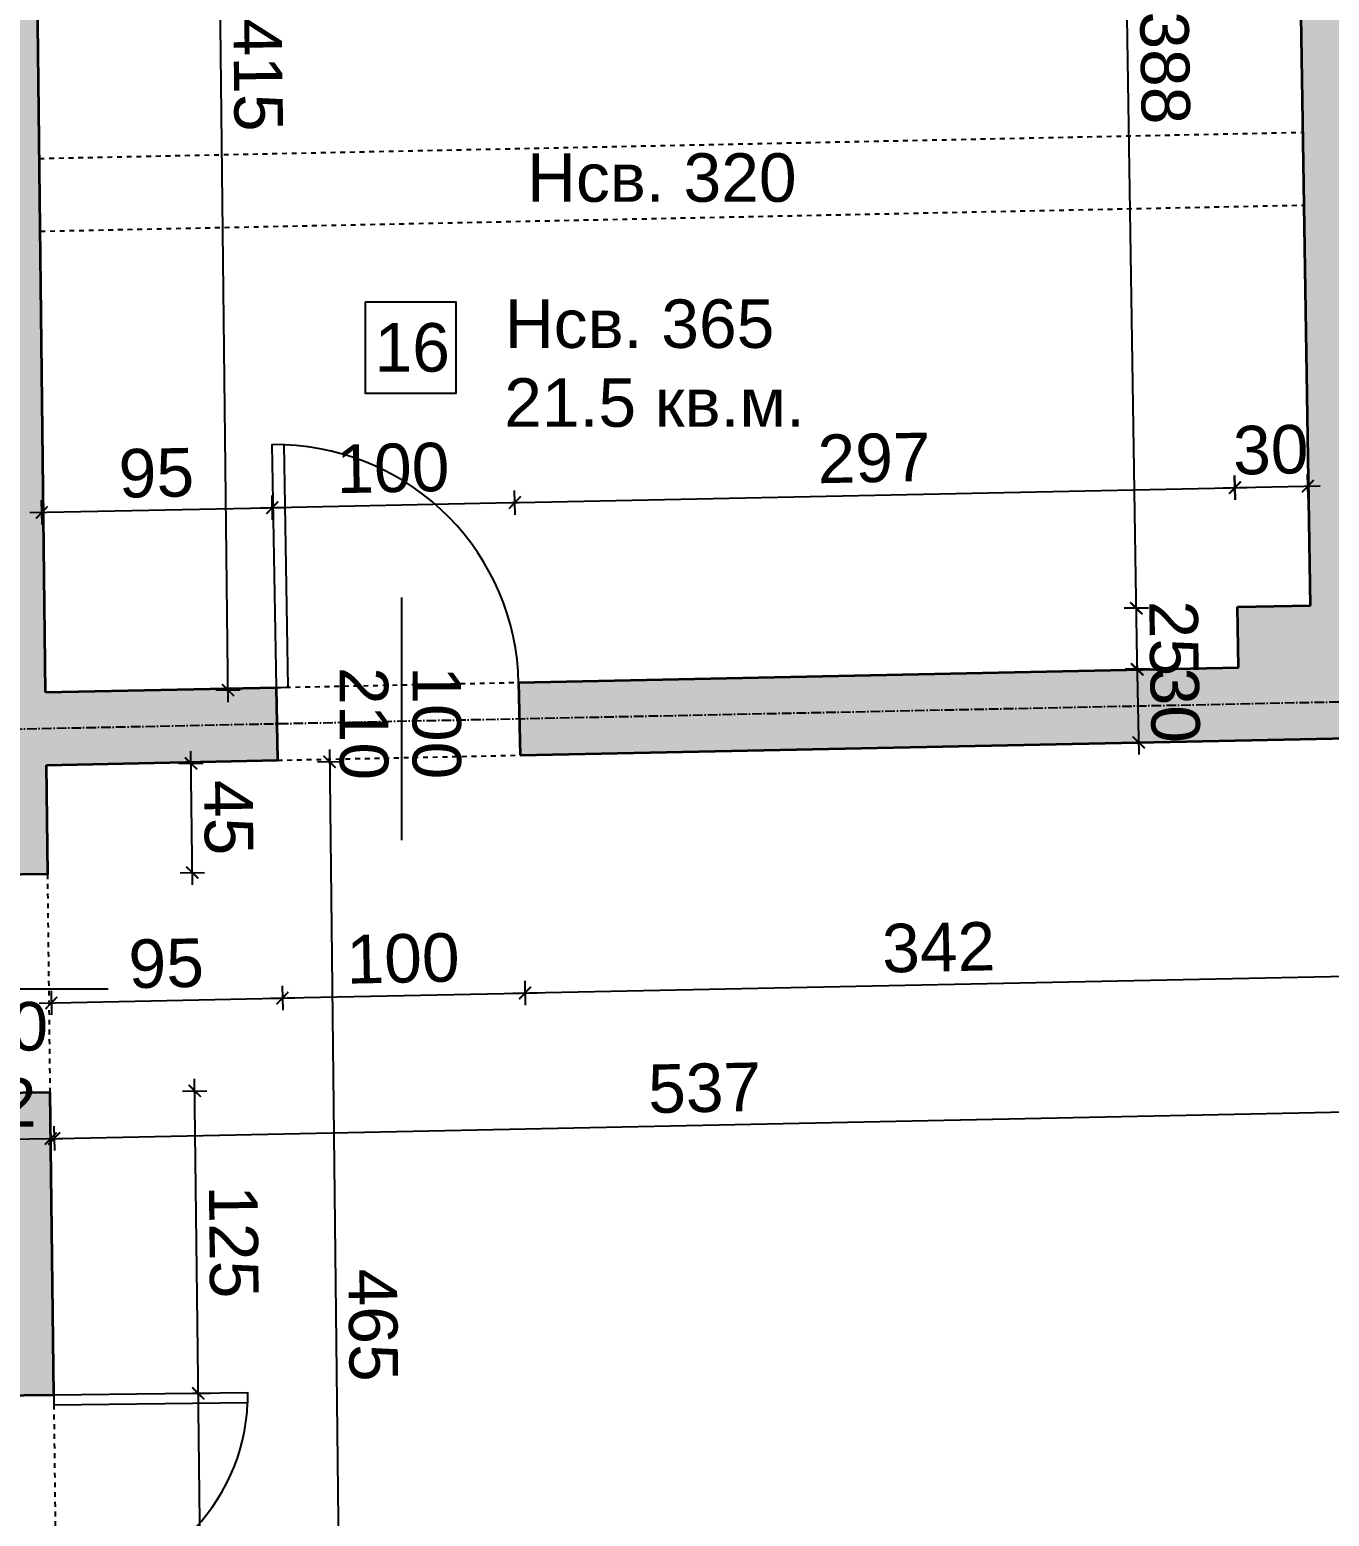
# Model space of a CAD drawing. Header units: inches. Extents: x -72385 to 39588, y -6525 to 66685.
# Drawn here: x -31729 to -31193, y 20088 to 20701 of the extents above; entities that cross this region are included whole.
import ezdxf

# ---------------------------------------------------------------- set-up
doc = ezdxf.new("R2010")
doc.units = ezdxf.units.IN
doc.header["$MEASUREMENT"] = 0
doc.linetypes.add('DashDot', pattern=[0.6, 0.4, -0.1, 0, -0.1])
doc.linetypes.add('Hidden', pattern=[0.4, 0.2, -0.2])
for name, color, linetype, lineweight in [('Врати', 251, 'Continuous', 25), ('Надписи Hсв', 252, 'Continuous', 25), ('Надписи врати', 252, 'Continuous', 25), ('Надписи коти вътрешни', 252, 'Continuous', 25), ('Надписи номера на пом.', 252, 'Continuous', 25), ('Надписи площ', 252, 'Continuous', 25), ('Оси', 252, 'DashDot', 25), ('Пунктир', 253, 'Hidden', 25), ('Разрезни линии', 7, 'Continuous', 35), ('Щрих стени', 254, 'Continuous', 25)]:
    doc.layers.add(name, color=color, linetype=linetype, lineweight=lineweight)
doc.styles.add('Arial Regular', font='arial.ttf')
doc.styles.get("Standard").update_dxf_attribs({"font": 'arial.ttf'})
doc.dimstyles.new('Annotative', dxfattribs={"dimscale": 0, "dimtxt": 20, "dimasz": 5, "dimexe": 5, "dimexo": 5, "dimgap": 5, "dimtad": 1, "dimdec": 0, "dimzin": 0, "dimdsep": 46, "dimtxsty": 'Standard', "dimblk": 'ARCHTICK', "dimcen": 5, "dimdle": 5, "dimadec": 0, "dimazin": 0, "dimtfac": 1, "dimtdec": 0, "dimtofl": 0, "dimtmove": 0, "dimatfit": 3, "dimldrblk": 'ARCHTICK', "dimfxl": 5, "dimfxlon": 1, "dimtolj": 1, "dimtzin": 0, "dimarcsym": 1})

# ---------------------------------------------------------------- blocks, each defined once
blk = doc.blocks.new('_ArchTick')
at = {"color": 0, "linetype": 'ByBlock', "const_width": 0.15}
blk.add_lwpolyline([(-0.5, -0.5), (0.5, 0.5)], dxfattribs=at)
blk = doc.blocks.new('*D3657')
at = {"layer": 'Defpoints', "color": 0, "ltscale": 50, "transparency": 16777216}
for p in [(-31722.25, 20397.7), (-31627, 20399.68), (-31624.97, 20301.68)]:
    blk.add_point(p, dxfattribs=at)
at = {"layer": 'Надписи коти вътрешни', "color": 0, "lineweight": -2, "ltscale": 50, "transparency": 16777216}
for p, q in [((-31720.33, 20304.7), (-31720.12, 20294.71)), ((-31625.07, 20306.68), (-31624.86, 20296.68)), ((-31725.22, 20299.6), (-31619.97, 20301.78))]:
    blk.add_line(p, q, dxfattribs=at)
at = {"layer": 'Надписи коти вътрешни', "color": 0, "lineweight": -2, "ltscale": 50, "transparency": 16777216, "xscale": 5, "yscale": 5, "zscale": 5}
for p, rotation in [((-31624.97, 20301.68), 1.185924868865917), ((-31720.23, 20299.7), 181.1859248688659)]:
    blk.add_blockref('_ArchTick', p, dxfattribs=dict(at, rotation=rotation))
at = {"layer": 'Надписи коти вътрешни', "color": 0, "ltscale": 50, "transparency": 16777216, "insert": (-31672.91, 20315.9), "char_height": 20, "attachment_point": 5, "rotation": 1.18592}
blk.add_mtext('\\A1;95', dxfattribs=at)
blk = doc.blocks.new('*D3658')
at = {"layer": 'Defpoints', "color": 0, "ltscale": 50, "transparency": 16777216}
for p in [(-31527.02, 20401.75), (-31627, 20399.68), (-31524.99, 20303.75)]:
    blk.add_point(p, dxfattribs=at)
at = {"layer": 'Надписи коти вътрешни', "color": 0, "lineweight": -2, "ltscale": 50, "transparency": 16777216}
for p, q in [((-31629.97, 20301.57), (-31519.99, 20303.85)), ((-31625.07, 20306.68), (-31624.86, 20296.68)), ((-31525.09, 20308.75), (-31524.89, 20298.75))]:
    blk.add_line(p, q, dxfattribs=at)
at = {"layer": 'Надписи коти вътрешни', "color": 0, "lineweight": -2, "ltscale": 50, "transparency": 16777216, "xscale": 5, "yscale": 5, "zscale": 5}
for p, rotation in [((-31624.97, 20301.68), 181.185924868857), ((-31524.99, 20303.75), 1.185924868857025)]:
    blk.add_blockref('_ArchTick', p, dxfattribs=dict(at, rotation=rotation))
at = {"layer": 'Надписи коти вътрешни', "color": 0, "ltscale": 50, "transparency": 16777216, "insert": (-31575.29, 20317.92), "char_height": 20, "attachment_point": 5, "rotation": 1.18592}
blk.add_mtext('\\A1;100', dxfattribs=at)
blk = doc.blocks.new('*D3659')
at = {"layer": 'Defpoints', "color": 0, "ltscale": 50, "transparency": 16777216}
for p in [(-31185.44, 20408.82), (-31527.02, 20401.75), (-31183.41, 20310.82)]:
    blk.add_point(p, dxfattribs=at)
at = {"layer": 'Надписи коти вътрешни', "color": 0, "lineweight": -2, "ltscale": 50, "transparency": 16777216}
for p, q in [((-31183.51, 20315.82), (-31183.3, 20305.82)), ((-31529.99, 20303.64), (-31178.41, 20310.92)), ((-31525.09, 20308.75), (-31524.89, 20298.75))]:
    blk.add_line(p, q, dxfattribs=at)
at = {"layer": 'Надписи коти вътрешни', "color": 0, "lineweight": -2, "ltscale": 50, "transparency": 16777216, "xscale": 5, "yscale": 5, "zscale": 5}
for p, rotation in [((-31183.41, 20310.82), 1.185924868862864), ((-31524.99, 20303.75), 181.1859248688629)]:
    blk.add_blockref('_ArchTick', p, dxfattribs=dict(at, rotation=rotation))
at = {"layer": 'Надписи коти вътрешни', "color": 0, "ltscale": 50, "transparency": 16777216, "insert": (-31354.51, 20322.5), "char_height": 20, "attachment_point": 5, "rotation": 1.18592}
blk.add_mtext('\\A1;342', dxfattribs=at)
blk = doc.blocks.new('*D3670')
at = {"layer": 'Defpoints', "color": 0, "ltscale": 50, "transparency": 16777216}
for p in [(-31720.7, 20262.71), (-31661.11, 20263.4), (-31719.26, 20138.04)]:
    blk.add_point(p, dxfattribs=at)
at = {"layer": 'Надписи коти вътрешни', "color": 0, "lineweight": -2, "ltscale": 50, "transparency": 16777216}
for p, q in [((-31659.61, 20133.73), (-31661.17, 20268.4)), ((-31666.11, 20263.34), (-31656.11, 20263.46)), ((-31664.67, 20138.67), (-31654.67, 20138.78))]:
    blk.add_line(p, q, dxfattribs=at)
at = {"layer": 'Надписи коти вътрешни', "color": 0, "lineweight": -2, "ltscale": 50, "transparency": 16777216, "xscale": 5, "yscale": 5, "zscale": 5}
for p, rotation in [((-31661.11, 20263.4), 90.66157633344943), ((-31659.67, 20138.73), 270.6615763334494)]:
    blk.add_blockref('_ArchTick', p, dxfattribs=dict(at, rotation=rotation))
at = {"layer": 'Надписи коти вътрешни', "color": 0, "ltscale": 50, "transparency": 16777216, "insert": (-31645.18, 20201.24), "char_height": 20, "attachment_point": 5, "rotation": 270.66158}
blk.add_mtext('\\A1;125', dxfattribs=at)
blk = doc.blocks.new('*D3671')
at = {"layer": 'Defpoints', "color": 0, "ltscale": 50, "transparency": 16777216}
for p in [(-31719.26, 20138.04), (-31659.67, 20138.73), (-31717.41, 19978.05)]:
    blk.add_point(p, dxfattribs=at)
at = {"layer": 'Надписи коти вътрешни', "color": 0, "lineweight": -2, "ltscale": 50, "transparency": 16777216}
for p, q in [((-31664.67, 20138.67), (-31654.67, 20138.78)), ((-31657.77, 19973.74), (-31659.73, 20143.73)), ((-31662.82, 19978.68), (-31652.82, 19978.8))]:
    blk.add_line(p, q, dxfattribs=at)
at = {"layer": 'Надписи коти вътрешни', "color": 0, "lineweight": -2, "ltscale": 50, "transparency": 16777216, "xscale": 5, "yscale": 5, "zscale": 5}
for p, rotation in [((-31659.67, 20138.73), 90.66157633345075), ((-31657.82, 19978.74), 270.6615763334508)]:
    blk.add_blockref('_ArchTick', p, dxfattribs=dict(at, rotation=rotation))
at = {"layer": 'Надписи коти вътрешни', "color": 0, "ltscale": 50, "transparency": 16777216, "insert": (-31643.54, 20058.91), "char_height": 20, "attachment_point": 5, "rotation": 270.66158}
blk.add_mtext('\\A1;160', dxfattribs=at)
blk = doc.blocks.new('*D3708')
at = {"layer": 'Defpoints', "color": 0, "ltscale": 50, "transparency": 16777216}
for p in [(-31722.25, 20397.7), (-31662.67, 20398.39), (-31721.73, 20352.71)]:
    blk.add_point(p, dxfattribs=at)
at = {"layer": 'Надписи коти вътрешни', "color": 0, "lineweight": -2, "ltscale": 50, "transparency": 16777216}
for p, q in [((-31662.09, 20348.39), (-31662.73, 20403.39)), ((-31667.67, 20398.33), (-31657.67, 20398.45)), ((-31667.15, 20353.34), (-31657.15, 20353.45))]:
    blk.add_line(p, q, dxfattribs=at)
at = {"layer": 'Надписи коти вътрешни', "color": 0, "lineweight": -2, "ltscale": 50, "transparency": 16777216, "xscale": 5, "yscale": 5, "zscale": 5}
for p, rotation in [((-31662.67, 20398.39), 90.66157633344527), ((-31662.15, 20353.39), 270.6615763334453)]:
    blk.add_blockref('_ArchTick', p, dxfattribs=dict(at, rotation=rotation))
at = {"layer": 'Надписи коти вътрешни', "color": 0, "ltscale": 50, "transparency": 16777216, "insert": (-31647.24, 20376.07), "char_height": 20, "attachment_point": 5, "rotation": 270.66158}
blk.add_mtext('\\A1;45', dxfattribs=at)
blk = doc.blocks.new('*D3709')
at = {"layer": 'Defpoints', "color": 0, "ltscale": 50, "transparency": 16777216}
for p in [(-31629.15, 20503.81), (-31722.6, 20427.7), (-31627.62, 20429.67)]:
    blk.add_point(p, dxfattribs=at)
at = {"layer": 'Надписи коти вътрешни', "color": 0, "lineweight": -2, "ltscale": 50, "transparency": 16777216}
for p, q in [((-31724.03, 20496.84), (-31724.24, 20506.84)), ((-31629.05, 20498.81), (-31629.26, 20508.81)), ((-31729.13, 20501.74), (-31624.15, 20503.91))]:
    blk.add_line(p, q, dxfattribs=at)
at = {"layer": 'Надписи коти вътрешни', "color": 0, "lineweight": -2, "ltscale": 50, "transparency": 16777216, "xscale": 5, "yscale": 5, "zscale": 5}
for p, rotation in [((-31629.15, 20503.81), 1.185924868857902), ((-31724.14, 20501.84), 181.1859248688579)]:
    blk.add_blockref('_ArchTick', p, dxfattribs=dict(at, rotation=rotation))
at = {"layer": 'Надписи коти вътрешни', "color": 0, "ltscale": 50, "transparency": 16777216, "insert": (-31676.96, 20518.03), "char_height": 20, "attachment_point": 5, "rotation": 1.18592}
blk.add_mtext('\\A1;95', dxfattribs=at)
blk = doc.blocks.new('*D3710')
at = {"layer": 'Defpoints', "color": 0, "ltscale": 50, "transparency": 16777216}
for p in [(-31529.17, 20505.88), (-31627.62, 20429.67), (-31527.64, 20431.74)]:
    blk.add_point(p, dxfattribs=at)
at = {"layer": 'Надписи коти вътрешни', "color": 0, "lineweight": -2, "ltscale": 50, "transparency": 16777216}
for p, q in [((-31634.15, 20503.7), (-31524.17, 20505.98)), ((-31629.05, 20498.81), (-31629.26, 20508.81)), ((-31529.07, 20500.88), (-31529.28, 20510.88))]:
    blk.add_line(p, q, dxfattribs=at)
at = {"layer": 'Надписи коти вътрешни', "color": 0, "lineweight": -2, "ltscale": 50, "transparency": 16777216, "xscale": 5, "yscale": 5, "zscale": 5}
for p, rotation in [((-31629.15, 20503.81), 181.1859248688655), ((-31529.17, 20505.88), 1.185924868865447)]:
    blk.add_blockref('_ArchTick', p, dxfattribs=dict(at, rotation=rotation))
at = {"layer": 'Надписи коти вътрешни', "color": 0, "ltscale": 50, "transparency": 16777216, "insert": (-31579.48, 20520.05), "char_height": 20, "attachment_point": 5, "rotation": 1.18592}
blk.add_mtext('\\A1;100', dxfattribs=at)
blk = doc.blocks.new('*D3711')
at = {"layer": 'Defpoints', "color": 0, "ltscale": 50, "transparency": 16777216}
for p in [(-31232.43, 20512.02), (-31230.89, 20437.88), (-31527.64, 20431.74)]:
    blk.add_point(p, dxfattribs=at)
at = {"layer": 'Надписи коти вътрешни', "color": 0, "lineweight": -2, "ltscale": 50, "transparency": 16777216}
for p, q in [((-31534.17, 20505.77), (-31227.43, 20512.12)), ((-31232.32, 20507.02), (-31232.53, 20517.02)), ((-31529.07, 20500.88), (-31529.28, 20510.88))]:
    blk.add_line(p, q, dxfattribs=at)
at = {"layer": 'Надписи коти вътрешни', "color": 0, "lineweight": -2, "ltscale": 50, "transparency": 16777216, "xscale": 5, "yscale": 5, "zscale": 5}
for p, rotation in [((-31232.43, 20512.02), 1.185924868860612), ((-31529.17, 20505.88), 181.1859248688607)]:
    blk.add_blockref('_ArchTick', p, dxfattribs=dict(at, rotation=rotation))
at = {"layer": 'Надписи коти вътрешни', "color": 0, "ltscale": 50, "transparency": 16777216, "insert": (-31381.11, 20524.16), "char_height": 20, "attachment_point": 5, "rotation": 1.18592}
blk.add_mtext('\\A1;297', dxfattribs=at)
blk = doc.blocks.new('*D3712')
at = {"layer": 'Defpoints', "color": 0, "ltscale": 50, "transparency": 16777216}
for p in [(-31202.3, 20512.64), (-31231.28, 20462.88), (-31201.28, 20463.5)]:
    blk.add_point(p, dxfattribs=at)
at = {"layer": 'Надписи коти вътрешни', "color": 0, "lineweight": -2, "ltscale": 50, "transparency": 16777216}
for p, q in [((-31237.29, 20511.92), (-31197.3, 20512.75)), ((-31232.19, 20507.02), (-31232.4, 20517.02)), ((-31202.2, 20507.65), (-31202.4, 20517.64))]:
    blk.add_line(p, q, dxfattribs=at)
at = {"layer": 'Надписи коти вътрешни', "color": 0, "lineweight": -2, "ltscale": 50, "transparency": 16777216, "xscale": 5, "yscale": 5, "zscale": 5}
for p, rotation in [((-31232.3, 20512.02), 181.1859248688532), ((-31202.3, 20512.64), 1.185924868853221)]:
    blk.add_blockref('_ArchTick', p, dxfattribs=dict(at, rotation=rotation))
at = {"layer": 'Надписи коти вътрешни', "color": 0, "ltscale": 50, "transparency": 16777216, "insert": (-31217.61, 20527.55), "char_height": 20, "attachment_point": 5, "rotation": 1.18592}
blk.add_mtext('\\A1;30', dxfattribs=at)
blk = doc.blocks.new('*D3713')
at = {"layer": 'Defpoints', "color": 0, "ltscale": 50, "transparency": 16777216}
for p in [(-31231.28, 20462.88), (-31273.04, 20462.23), (-31230.89, 20437.88)]:
    blk.add_point(p, dxfattribs=at)
at = {"layer": 'Надписи коти вътрешни', "color": 0, "lineweight": -2, "ltscale": 50, "transparency": 16777216}
for p, q in [((-31272.57, 20432.24), (-31273.11, 20467.23)), ((-31268.04, 20462.31), (-31278.04, 20462.16)), ((-31267.65, 20437.31), (-31277.65, 20437.16))]:
    blk.add_line(p, q, dxfattribs=at)
at = {"layer": 'Надписи коти вътрешни', "color": 0, "lineweight": -2, "ltscale": 50, "transparency": 16777216, "xscale": 5, "yscale": 5, "zscale": 5}
for p, rotation in [((-31273.04, 20462.23), 90.88539466403691), ((-31272.65, 20437.24), 270.8853946640369)]:
    blk.add_blockref('_ArchTick', p, dxfattribs=dict(at, rotation=rotation))
at = {"layer": 'Надписи коти вътрешни', "color": 0, "ltscale": 50, "transparency": 16777216, "insert": (-31257.63, 20449.97), "char_height": 20, "attachment_point": 5, "rotation": 270.88539}
blk.add_mtext('\\A1;25', dxfattribs=at)
blk = doc.blocks.new('*D8209')
at = {"layer": 'Defpoints', "color": 0, "ltscale": 50, "transparency": 16777216}
for p in [(-31279.04, 20850.81), (-31207.29, 20851.92), (-31201.28, 20463.5)]:
    blk.add_point(p, dxfattribs=at)
at = {"layer": 'Надписи коти вътрешни', "color": 0, "lineweight": -2, "ltscale": 50, "transparency": 16777216}
for p, q in [((-31272.96, 20457.39), (-31279.12, 20855.81)), ((-31274.04, 20850.89), (-31284.04, 20850.73)), ((-31268.04, 20462.47), (-31278.04, 20462.31))]:
    blk.add_line(p, q, dxfattribs=at)
at = {"layer": 'Надписи коти вътрешни', "color": 0, "lineweight": -2, "ltscale": 50, "transparency": 16777216, "xscale": 5, "yscale": 5, "zscale": 5}
for p, rotation in [((-31279.04, 20850.81), 90.88539466403576), ((-31273.04, 20462.39), 270.8853946640357)]:
    blk.add_blockref('_ArchTick', p, dxfattribs=dict(at, rotation=rotation))
at = {"layer": 'Надписи коти вътрешни', "color": 0, "ltscale": 50, "transparency": 16777216, "insert": (-31261.26, 20685.05), "char_height": 20, "attachment_point": 5, "rotation": 270.88539}
blk.add_mtext('\\A1;388', dxfattribs=at)
blk = doc.blocks.new('*D3720')
at = {"layer": 'Defpoints', "color": 0, "ltscale": 50, "transparency": 16777216}
for p in [(-31185.44, 20408.82), (-31722.25, 20397.7), (-31182.25, 20254.93)]:
    blk.add_point(p, dxfattribs=at)
at = {"layer": 'Надписи коти вътрешни', "color": 0, "lineweight": -2, "ltscale": 50, "transparency": 16777216}
for p, q in [((-31724.07, 20243.71), (-31177.25, 20255.03)), ((-31182.35, 20259.92), (-31182.15, 20249.93)), ((-31719.17, 20248.81), (-31718.96, 20238.81))]:
    blk.add_line(p, q, dxfattribs=at)
at = {"layer": 'Надписи коти вътрешни', "color": 0, "lineweight": -2, "ltscale": 50, "transparency": 16777216, "xscale": 5, "yscale": 5, "zscale": 5}
for p, rotation in [((-31182.25, 20254.93), 1.185924868862342), ((-31719.07, 20243.81), 181.1859248688623)]:
    blk.add_blockref('_ArchTick', p, dxfattribs=dict(at, rotation=rotation))
at = {"layer": 'Надписи коти вътрешни', "color": 0, "ltscale": 50, "transparency": 16777216, "insert": (-31450.97, 20264.58), "char_height": 20, "attachment_point": 5, "rotation": 1.18592}
blk.add_mtext('\\A1;537', dxfattribs=at)
blk = doc.blocks.new('*D8208')
at = {"layer": 'Defpoints', "color": 0, "ltscale": 50, "transparency": 16777216}
for p in [(-31652.19, 20843.14), (-31727.39, 20842.28), (-31722.6, 20427.7)]:
    blk.add_point(p, dxfattribs=at)
at = {"layer": 'Надписи коти вътрешни', "color": 0, "lineweight": -2, "ltscale": 50, "transparency": 16777216}
for p, q in [((-31657.19, 20843.09), (-31647.19, 20843.2)), ((-31647.34, 20423.57), (-31652.25, 20848.14)), ((-31652.4, 20428.51), (-31642.4, 20428.63))]:
    blk.add_line(p, q, dxfattribs=at)
at = {"layer": 'Надписи коти вътрешни', "color": 0, "lineweight": -2, "ltscale": 50, "transparency": 16777216, "xscale": 5, "yscale": 5, "zscale": 5}
for p, rotation in [((-31652.19, 20843.14), 90.66157633344923), ((-31647.4, 20428.57), 270.6615763334492)]:
    blk.add_blockref('_ArchTick', p, dxfattribs=dict(at, rotation=rotation))
at = {"layer": 'Надписи коти вътрешни', "color": 0, "ltscale": 50, "transparency": 16777216, "insert": (-31635.12, 20682.11), "char_height": 20, "attachment_point": 5, "rotation": 270.66158}
blk.add_mtext('\\A1;415', dxfattribs=at)
blk = doc.blocks.new('*D3741')
at = {"layer": 'Defpoints', "color": 0, "ltscale": 50, "transparency": 16777216}
for p in [(-31722.25, 20397.7), (-31716.89, 19933.05), (-31600.21, 19934.4)]:
    blk.add_point(p, dxfattribs=at)
at = {"layer": 'Надписи коти вътрешни', "color": 0, "lineweight": -2, "ltscale": 50, "transparency": 16777216}
for p, q in [((-31605.64, 20404.05), (-31600.16, 19929.4)), ((-31610.58, 20398.99), (-31600.58, 20399.11)), ((-31605.21, 19934.34), (-31595.21, 19934.46))]:
    blk.add_line(p, q, dxfattribs=at)
at = {"layer": 'Надписи коти вътрешни', "color": 0, "lineweight": -2, "ltscale": 50, "transparency": 16777216, "xscale": 5, "yscale": 5, "zscale": 5}
for p, rotation in [((-31605.58, 20399.05), 90.66157633344557), ((-31600.21, 19934.4), 270.6615763334456)]:
    blk.add_blockref('_ArchTick', p, dxfattribs=dict(at, rotation=rotation))
at = {"layer": 'Надписи коти вътрешни', "color": 0, "ltscale": 50, "transparency": 16777216, "insert": (-31587.69, 20166.9), "char_height": 20, "attachment_point": 5, "rotation": 270.66158}
blk.add_mtext('\\A1;465', dxfattribs=at)
blk = doc.blocks.new('*D7542')
at = {"layer": 'Defpoints', "color": 0, "ltscale": 10, "transparency": 16777216}
for p in [(-31230.89, 20437.88), (-31230.27, 20407.89), (-31272.05, 20407.02)]:
    blk.add_point(p, dxfattribs=at)
at = {"layer": 'Надписи коти вътрешни', "color": 0, "lineweight": -2, "ltscale": 10, "transparency": 16777216}
for p, q in [((-31272.78, 20442.02), (-31271.95, 20402.02)), ((-31267.67, 20437.12), (-31277.67, 20436.91)), ((-31267.05, 20407.13), (-31277.05, 20406.92))]:
    blk.add_line(p, q, dxfattribs=at)
at = {"layer": 'Надписи коти вътрешни', "color": 0, "lineweight": -2, "ltscale": 10, "transparency": 16777216, "xscale": 5, "yscale": 5, "zscale": 5}
for p, rotation in [((-31272.67, 20437.02), 91.18592486886276), ((-31272.05, 20407.02), 271.1859248688627)]:
    blk.add_blockref('_ArchTick', p, dxfattribs=dict(at, rotation=rotation))
at = {"layer": 'Надписи коти вътрешни', "color": 0, "ltscale": 10, "transparency": 16777216, "insert": (-31257.15, 20422.34), "char_height": 20, "attachment_point": 5, "rotation": 271.18592}
blk.add_mtext('\\A1;30', dxfattribs=at)
blk = doc.blocks.new('*D7543')
at = {"layer": 'Defpoints', "color": 0, "ltscale": 10, "transparency": 16777216}
for p in [(-31720.48, 20243.75), (-31762.86, 20236.51), (-31720.4, 20237)]:
    blk.add_point(p, dxfattribs=at)
at = {"layer": 'Надписи коти вътрешни', "color": 0, "lineweight": -2, "ltscale": 10, "transparency": 16777216}
for p, q in [((-31762.92, 20241.51), (-31763, 20248.26)), ((-31720.46, 20242), (-31720.53, 20248.75)), ((-31767.94, 20243.2), (-31715.48, 20243.81))]:
    blk.add_line(p, q, dxfattribs=at)
at = {"layer": 'Надписи коти вътрешни', "color": 0, "lineweight": -2, "ltscale": 10, "transparency": 16777216, "xscale": 5, "yscale": 5, "zscale": 5}
for p, rotation in [((-31762.94, 20243.26), 180.6615763334456), ((-31720.48, 20243.75), 0.6615763334456072)]:
    blk.add_blockref('_ArchTick', p, dxfattribs=dict(at, rotation=rotation))
at = {"layer": 'Надписи коти вътрешни', "color": 0, "ltscale": 10, "transparency": 16777216, "insert": (-31741.88, 20258.55), "char_height": 20, "attachment_point": 5, "rotation": 0.66158}
blk.add_mtext('\\A1;42', dxfattribs=at)

msp = doc.modelspace()

# ---------------------------------------------------------------- hatches: boundary and pattern name
at = {"layer": 'Щрих стени', "ltscale": 10}
h = msp.add_hatch(color=256, dxfattribs=at)
h.dxf.hatch_style = 1
h.paths.add_polyline_path([(-31695.73, 20887.87), (-31790.71, 20886.11), (-31789.88, 20841.12), (-31769.88, 20841.49), (-31764.23, 20352.22), (-31721.73, 20352.71), (-31722.25, 20397.7), (-31627, 20399.68), (-31627.62, 20429.67), (-31722.6, 20427.7), (-31727.39, 20842.28), (-31694.89, 20842.88)])
h.paths.add_polyline_path([(-31450.77, 20892.41), (-31545.75, 20890.65), (-31544.92, 20845.66), (-31449.94, 20847.42)])
h.paths.add_polyline_path([(-30718.06, 20906), (-31300.8, 20895.19), (-31299.96, 20850.2), (-31207.29, 20851.92), (-31201.28, 20463.5), (-31231.28, 20462.88), (-31230.89, 20437.88), (-31527.64, 20431.74), (-31527.02, 20401.75), (-31185.44, 20408.82), (-31184.43, 20343.82), (-31154.44, 20344.44), (-31162.29, 20852.75), (-30762.36, 20860.17), (-30758.65, 20620.2), (-30713.66, 20620.89)])
h.paths.add_polyline_path([(-30710.26, 20400.92), (-30755.25, 20400.22), (-30748.36, 19954.27), (-31716.89, 19933.05), (-31717.41, 19978.05), (-31747.41, 19977.7), (-31746.88, 19932.4), (-31884.19, 19929.39), (-31883.22, 19887.77), (-30702.75, 19915.26)])
h = msp.add_hatch(color=256, dxfattribs=at)
h.dxf.hatch_style = 1
h.paths.add_polyline_path([(-33424.41, 20825.81), (-33409.88, 20826.08), (-33410.43, 20856.07), (-33505.42, 20854.31), (-33504.86, 20824.32), (-33481.9, 20824.74), (-33472.41, 20198.52), (-33497.41, 20198.1), (-33497.03, 20173.1), (-33572.02, 20171.84), (-33571.55, 20140.94), (-33394.07, 20143.64), (-33394.55, 20174.82), (-33414.54, 20174.48)])
h.paths.add_polyline_path([(-33165.48, 20860.62), (-33260.46, 20858.86), (-33259.9, 20828.86), (-33184.45, 20830.26), (-33174.58, 20178.51), (-33294.56, 20176.5), (-33294.08, 20145.17), (-32994.12, 20149.73), (-32994.6, 20181.53), (-33157.08, 20178.81), (-33166.96, 20830.58), (-33164.92, 20830.62)])
h.paths.add_polyline_path([(-32920.52, 20865.16), (-33015.5, 20863.4), (-33014.95, 20833.4), (-32919.96, 20835.16)])
h.paths.add_polyline_path([(-32675.56, 20869.7), (-32770.54, 20867.94), (-32769.99, 20837.94), (-32726.95, 20838.74), (-32721.04, 20206.13), (-32741.03, 20205.79), (-32740.85, 20185.79), (-32894.62, 20183.21), (-32894.13, 20151.26), (-32675.38, 20154.59), (-32505.74, 20157.73), (-32506.58, 20202.72), (-32678.47, 20199.53), (-32684.31, 20824.53), (-32674.73, 20824.71)])
h.paths.add_polyline_path([(-33408.82, 19895.99), (-33455.16, 19894.98), (-33454.84, 19881.19), (-33533.47, 19879.36), (-33532.77, 19849.37), (-33407.81, 19852.28)])
h.paths.add_polyline_path([(-33133.89, 19902.02), (-33258.86, 19899.28), (-33257.85, 19855.77), (-33132.88, 19858.68)])
h.paths.add_polyline_path([(-32858.95, 19908.04), (-32983.92, 19905.3), (-32982.92, 19862.17), (-32857.95, 19865.08)])
h.paths.add_polyline_path([(-32584.02, 19914.06), (-32708.99, 19911.32), (-32707.99, 19868.57), (-32583.03, 19871.48)])
h.paths.add_polyline_path([(-32309.09, 19920.08), (-32434.06, 19917.34), (-32433.07, 19874.97), (-32308.1, 19877.88)])
h.paths.add_polyline_path([(-32034.15, 19926.1), (-32159.12, 19923.37), (-32158.14, 19881.37), (-32033.18, 19884.28)])
h.paths.add_polyline_path([(-31720.7, 20262.71), (-31763.19, 20262.22), (-31762.9, 20236.51), (-31802.89, 20235.77), (-31802.66, 20215.77), (-32201.63, 20208.37), (-32217.48, 20833.19), (-32184.81, 20833.79), (-32185.64, 20878.79), (-32280.63, 20877.02), (-32279.79, 20832.03), (-32247.48, 20832.63), (-32231.62, 20207.82), (-32406.59, 20204.57), (-32405.76, 20159.59), (-31749.65, 20171.75), (-31749.25, 20137.69), (-31719.26, 20138.04)])
h.paths.add_polyline_path([(-32430.6, 20874.24), (-32525.59, 20872.48), (-32524.75, 20827.49), (-32429.77, 20829.25)])
h.paths.add_polyline_path([(-31940.69, 20883.33), (-32035.67, 20881.57), (-32034.84, 20836.57), (-31939.85, 20838.34)])

# ---------------------------------------------------------------- linework, layer by layer
at = {"layer": 'Врати', "ltscale": 50}
for points in [[(-31627.62, 20429.67), (-31622.62, 20429.76), (-31624.3, 20529.74), (-31629.3, 20529.66)], [(-31719.26, 20138.04), (-31719.21, 20134.04), (-31639.21, 20134.96), (-31639.26, 20138.96)]]:
    msp.add_lwpolyline(points, close=True, dxfattribs=at)
for centre, radius, start, end in [((-31627.62, 20429.67), 100, 0.96163, 88.09565), ((-31719.26, 20138.04), 80, 270.66158, 357.79559)]:
    msp.add_arc(centre, radius, start, end, dxfattribs=at)
at = {"layer": 'Надписи врати', "ltscale": 50}
for p, q in [((-31575.87, 20466.77), (-31575.87, 20366.77)), ((-31796.86, 20305.53), (-31696.86, 20305.53))]:
    msp.add_line(p, q, dxfattribs=at)
at = {"layer": 'Надписи номера на пом.', "ltscale": 50}
msp.add_lwpolyline([(-31590.87, 20588.53), (-31590.87, 20551.03), (-31553.37, 20551.03), (-31553.37, 20588.53)], close=True, dxfattribs=at)
at = {"layer": 'Оси', "ltscale": 10}
msp.add_lwpolyline([(-35071.06, 20151.76), (-34073.73, 20168.36), (-34073.37, 20148.36), (-31739.82, 20187), (-31742.42, 20412.39), (-31172.87, 20424.13), (-31171.33, 20324.06), (-30336.28, 20336.93)], dxfattribs=at)
at = {"layer": 'Пунктир', "ltscale": 10}
for p, q in [((-31725.14, 20647.7), (-31204.3, 20658.48)), ((-31724.79, 20617.7), (-31203.83, 20628.48)), ((-31627.62, 20429.67), (-31527.64, 20431.74)), ((-31627, 20399.68), (-31527.02, 20401.75)), ((-31720.7, 20262.71), (-31721.73, 20352.71)), ((-31719.26, 20138.04), (-31717.41, 19978.05))]:
    msp.add_line(p, q, dxfattribs=at)
at = {"layer": 'Разрезни линии', "ltscale": 50}
for p, q in [((-31201.28, 20463.5), (-31207.29, 20851.92)), ((-31722.6, 20427.7), (-31727.39, 20842.28)), ((-31231.28, 20462.88), (-31201.28, 20463.5)), ((-31230.89, 20437.88), (-31231.28, 20462.88)), ((-31527.64, 20431.74), (-31230.89, 20437.88)), ((-31722.6, 20427.7), (-31627.62, 20429.67)), ((-31627.62, 20429.67), (-31627, 20399.68)), ((-31527.64, 20431.74), (-31527.02, 20401.75)), ((-31527.02, 20401.75), (-31185.44, 20408.82)), ((-31722.25, 20397.7), (-31627, 20399.68)), ((-31721.73, 20352.71), (-31722.25, 20397.7)), ((-31721.73, 20352.71), (-31764.23, 20352.22)), ((-31720.7, 20262.71), (-31763.19, 20262.22)), ((-31719.26, 20138.04), (-31720.7, 20262.71)), ((-31719.26, 20138.04), (-31749.25, 20137.69))]:
    msp.add_line(p, q, dxfattribs=at)

# ---------------------------------------------------------------- texts
at = {"layer": 'Надписи Hсв', "ltscale": 100, "char_height": 20, "width": 180.4891, "attachment_point": 1, "style": 'Arial Regular'}
for s, insert in [('\\pxt8;Hсв. 320', (-31524.18, 20649.83)), ('\\pxt8;Hсв. 365', (-31533.34, 20589.61))]:
    msp.add_mtext(s, dxfattribs=dict(at, insert=insert))
at = {"layer": 'Надписи врати', "ltscale": 100, "char_height": 20, "width": 180.4891, "attachment_point": 1, "rotation": 270, "style": 'Arial Regular'}
for s, insert in [('210', (-31581.36, 20438.11)), ('100', (-31551.36, 20438.43))]:
    msp.add_mtext(s, dxfattribs=dict(at, insert=insert))
at = {"layer": 'Надписи врати', "ltscale": 100, "insert": (-31768.19, 20300.05), "char_height": 20, "width": 180.4891, "attachment_point": 1, "style": 'Arial Regular'}
msp.add_mtext('210', dxfattribs=at)
at = {"layer": 'Надписи номера на пом.', "ltscale": 100, "insert": (-31661.73, 20579.84), "char_height": 20, "width": 180.4891, "attachment_point": 1, "style": 'Arial Regular'}
msp.add_mtext('\\pxqc;16', dxfattribs=at)
at = {"layer": 'Надписи площ', "ltscale": 100, "insert": (-31533.59, 20557.1), "char_height": 20, "width": 180.4891, "attachment_point": 1, "style": 'Arial Regular'}
msp.add_mtext('21.5 кв.м.', dxfattribs=at)

# ---------------------------------------------------------------- dimensions: what is measured, and where the dimension line sits
at = {"layer": 'Надписи коти вътрешни', "ltscale": 50}
for base, p1, p2, angle, picture, middle in [((-31279.04, 20850.81), (-31201.28, 20463.5), (-31207.29, 20851.92), 90.88539, '*D8209', (-31276.48, 20684.82)), ((-31652.19, 20843.14), (-31722.6, 20427.7), (-31727.39, 20842.28), 90.66158, '*D8208', (-31650.33, 20681.94)), ((-31202.3, 20512.64), (-31231.28, 20462.88), (-31201.28, 20463.5), 1.18592, '*D3712', (-31217.3, 20512.33)), ((-31273.04, 20462.23), (-31230.89, 20437.88), (-31231.28, 20462.88), 90.88539, '*D3713', (-31272.84, 20449.74))]:
    dim = msp.add_linear_dim(base=base, p1=p1, p2=p2, angle=angle, dimstyle='Annotative', override={"dimscale": 0, "dimtix": 0, "dimtofl": 0, "dimtmove": 0, "dimatfit": 3}, dxfattribs=at)
    dim.commit()
    dim.dimension.update_dxf_attribs({"geometry": picture, "text_midpoint": middle, "dimtype": 129})
for p1, p2, distance, picture, middle in [((-31527.64, 20431.74), (-31230.89, 20437.88), 74.15, '*D3711', (-31381.11, 20524.16)), ((-31722.6, 20427.7), (-31627.62, 20429.67), 74.15, '*D3709', (-31676.96, 20518.03)), ((-31627.62, 20429.67), (-31527.64, 20431.74), 74.15, '*D3710', (-31579.48, 20520.05)), ((-31722.25, 20397.7), (-31185.44, 20408.82), -153.92, '*D3720', (-31450.97, 20264.58)), ((-31527.02, 20401.75), (-31185.44, 20408.82), -98.02, '*D3659', (-31354.51, 20322.5)), ((-31722.25, 20397.7), (-31716.89, 19933.05), 116.68, '*D3741', (-31587.69, 20166.9)), ((-31721.73, 20352.71), (-31722.25, 20397.7), -59.59, '*D3708', (-31647.24, 20376.07)), ((-31627, 20399.68), (-31527.02, 20401.75), -98.02, '*D3658', (-31575.29, 20317.92)), ((-31722.25, 20397.7), (-31627, 20399.68), -98.02, '*D3657', (-31672.91, 20315.9)), ((-31719.26, 20138.04), (-31720.7, 20262.71), -59.59, '*D3670', (-31645.18, 20201.24)), ((-31717.41, 19978.05), (-31719.26, 20138.04), -59.59, '*D3671', (-31643.54, 20058.91))]:
    dim = msp.add_aligned_dim(p1=p1, p2=p2, distance=distance, dimstyle='Annotative', override={"dimscale": 0, "dimtix": 0, "dimtofl": 0, "dimtmove": 0, "dimatfit": 3}, dxfattribs=at)
    dim.commit()
    dim.dimension.update_dxf_attribs({"geometry": picture, "text_midpoint": middle})
at = {"layer": 'Надписи коти вътрешни', "ltscale": 10}
dim = msp.add_linear_dim(base=(-31272.05, 20407.02), p1=(-31230.89, 20437.88), p2=(-31230.27, 20407.89), angle=271.18592, dimstyle='Annotative', override={"dimscale": 0, "dimtix": 0, "dimtofl": 0, "dimtmove": 0, "dimatfit": 3}, dxfattribs=at)
dim.commit()
dim.dimension.update_dxf_attribs({"geometry": '*D7542', "text_midpoint": (-31272.36, 20422.02), "dimtype": 129})
dim = msp.add_aligned_dim(p1=(-31762.86, 20236.51), p2=(-31720.4, 20237), distance=6.75, dimstyle='Annotative', override={"dimscale": 0, "dimtix": 0, "dimtofl": 0, "dimtmove": 0, "dimatfit": 3}, dxfattribs=at)
dim.commit()
dim.dimension.update_dxf_attribs({"geometry": '*D7543', "text_midpoint": (-31741.88, 20258.55)})

doc.saveas('drawing.dxf')
